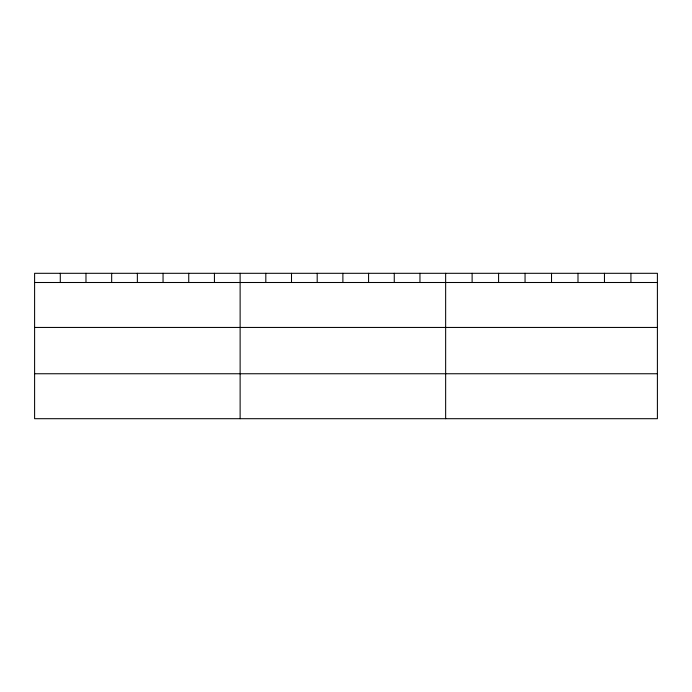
<?xml version="1.0" encoding="UTF-8"?>
<svg xmlns="http://www.w3.org/2000/svg" width="692" height="692" viewBox="0 0 692 692"><rect width="100%" height="100%" fill="white"/><g stroke="black" fill="none" stroke-linecap="round" stroke-linejoin="round"><path stroke-width="1.04" d="M657.4 282.5L657.4 418.695L34.6 418.695L34.6 273.305L657.4 273.305L657.4 282.5L34.6 282.5M34.6 327.446L657.4 327.446M34.6 373.749L657.4 373.749M630.931 273.305L630.931 282.5M604.462 273.305L604.462 282.5M577.993 273.305L577.993 282.5M551.524 273.305L551.524 282.5M525.055 273.305L525.055 282.5M498.586 273.305L498.586 282.5M472.117 273.305L472.117 282.5M445.648 273.305L445.648 418.695M419.957 273.305L419.957 282.5M394.267 273.305L394.267 282.5M368.577 273.305L368.577 282.5M342.886 273.305L342.886 282.5M317.195 273.305L317.195 282.5M291.505 273.305L291.505 282.5M265.815 273.305L265.815 282.5M240.124 273.305L240.124 418.695M214.434 273.305L214.434 282.5M188.743 273.305L188.743 282.5M163.053 273.305L163.053 282.5M137.362 273.305L137.362 282.5M111.671 273.305L111.671 282.5M85.981 273.305L85.981 282.5M60.291 273.305L60.291 282.5"/></g></svg>
